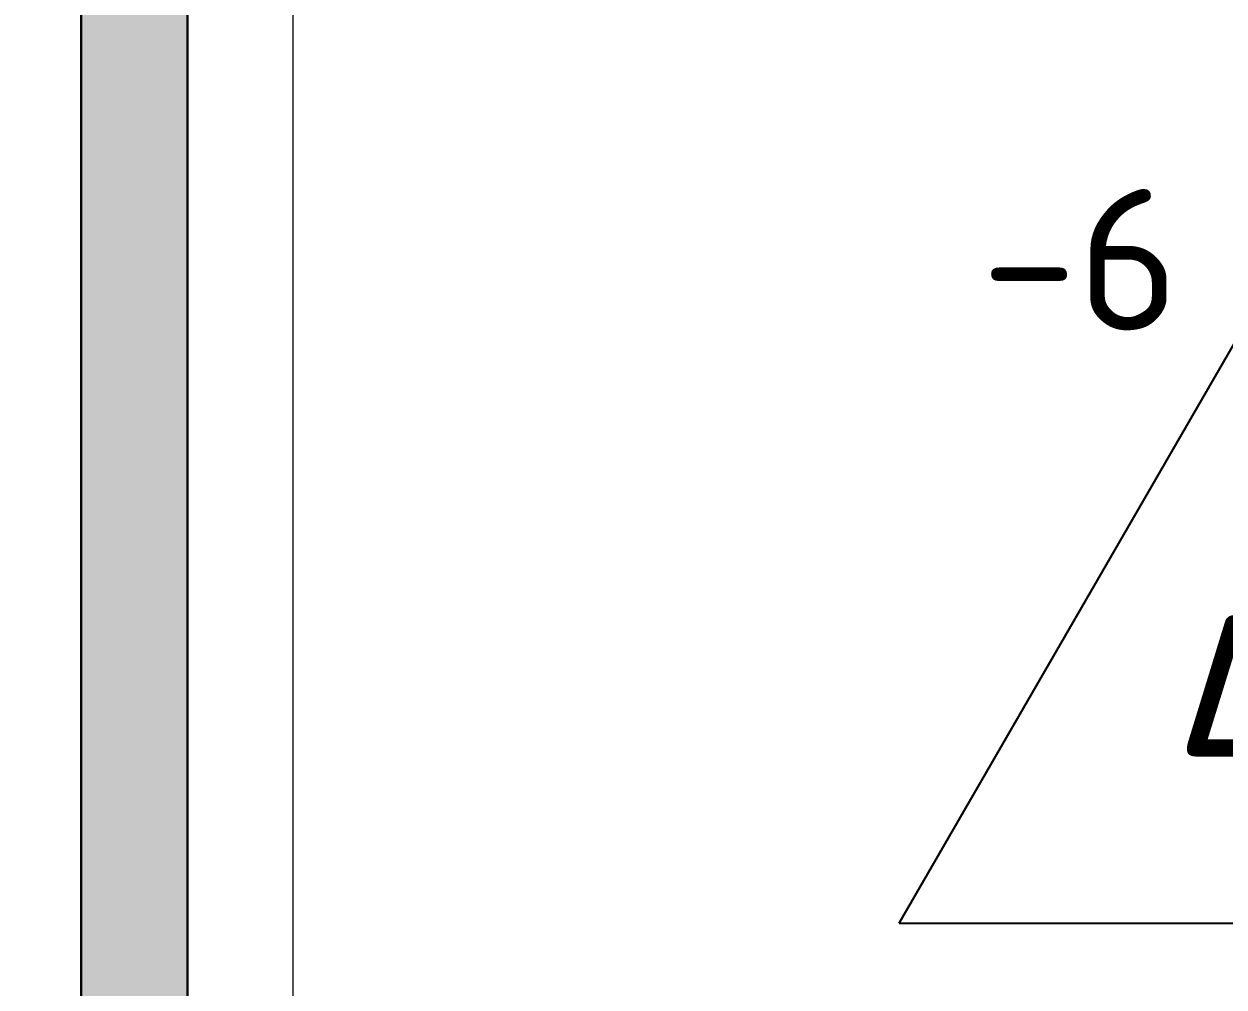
# Model space of a CAD drawing. Header units: metres. Extents: x -2111 to 158, y 19 to 1277.
# Drawn here: x 46.295 to 47.993, y 22.493 to 23.856 of the extents above; entities that cross this region are included whole.
import ezdxf
from ezdxf.enums import TextEntityAlignment as Align

# ---------------------------------------------------------------- set-up
doc = ezdxf.new("R2010")
doc.units = ezdxf.units.M
doc.linetypes.add('Xref_level ST-8$0$DASHDOT', pattern=[25.4, 12.7, -6.35, 0, -6.35])
for name, color, linetype in [('01', 123, 'Continuous'), ('высотные отклонения', 7, 'Continuous'), ('Стены', 7, 'Continuous')]:
    doc.layers.add(name, color=color, linetype=linetype)
doc.layers.add('_5-1_Площадь помещений', color=2, linetype='Continuous', plot=False)
doc.layers.add('Оси', color=250, linetype='Xref_level ST-8$0$DASHDOT', lineweight=5)
doc.layers.add('Стены штриховка', color=7, linetype='Continuous', lineweight=9)
doc.styles.add('Норм 2.5', font='isocpeur.ttf', dxfattribs={"height": 2.5})

# ---------------------------------------------------------------- blocks, each defined once
blk = doc.blocks.new('Номер_помещения')
blk.add_wipeout([(-5, 0), (0, 8.66), (5, 0)])
for p, q in [((-5, 0), (0, 8.66)), ((0, 8.66), (5, 0)), ((-5, 0), (5, 0))]:
    blk.add_line(p, q)
at = {"style": 'Норм 2.5'}
blk.add_attdef('НОМЕР', text='', height=2.5, dxfattribs=at).set_placement((-0.171, 3.102), align=Align.MIDDLE_CENTER)

msp = doc.modelspace()

# ---------------------------------------------------------------- hatches: boundary and pattern name
at = {"layer": 'Стены штриховка'}
h = msp.add_hatch(dxfattribs=at)
h.set_pattern_fill('ASHLER', color=256, scale=0.2, angle=270, pattern_type=2)
h.set_pattern_definition([(315, (-64.61928, 21.65926), (0.07071068, 0.07071068), []), (315, (-64.54858, 21.65926), (0.07071068, 0.07071068), [0.05, -0.05])])
h.paths.add_polyline_path([(67.7906, 24.3315), (65.0906, 24.3315), (65.0906, 24.0315), (67.7906, 24.0315)])
h.paths.add_polyline_path([(61.7708, 27.4615), (61.6205, 27.4615), (61.6205, 21.2065), (61.7708, 21.2065)])
h.paths.add_polyline_path([(58.5605, 27.4615), (58.4103, 27.4615), (58.4103, 21.2065), (58.5605, 21.2065)])
h.paths.add_polyline_path([(55.6213, 27.4615), (55.471, 27.4615), (55.471, 21.2065), (55.6213, 21.2065)])
h.paths.add_polyline_path([(52.936, 27.4555), (52.7858, 27.4555), (52.7858, 21.2065), (52.936, 21.2065)])
h.paths.add_polyline_path([(49.7558, 27.4555), (49.6055, 27.4555), (49.6055, 21.2065), (49.7558, 21.2065)])
h.paths.add_polyline_path([(46.5259, 27.4615), (46.3756, 27.4615), (46.3756, 21.219), (46.5259, 21.219)])
h.paths.add_polyline_path([(58.4745, 26.7042), (58.4394, 26.7042), (58.4394, 26.9986), (58.4745, 26.9986)], flags=16)

# ---------------------------------------------------------------- linework, layer by layer
at = {"layer": '_5-1_Площадь помещений'}
msp.add_lwpolyline([(46.3756, 21.5086), (44.0136, 21.5086), (44.0136, 27.4616), (46.3756, 27.4616)], close=True, dxfattribs=at)
msp.add_lwpolyline([(46.5259, 27.0926), (46.8709, 27.0926), (46.8709, 27.4615), (49.6055, 27.4555), (49.6055, 21.4779), (46.8979, 21.4905), (46.8979, 21.6235), (46.5259, 21.6235), (46.5259, 27.0926)], dxfattribs=at)
at = {"layer": 'Оси'}
msp.add_line((46.6756, 20.0131), (46.6756, 34.0648), dxfattribs=at)
at = {"layer": 'Стены'}
msp.add_lwpolyline([(46.3756, 27.4615), (46.5259, 27.4615), (46.5259, 21.2065), (46.3756, 21.2065)], close=True, dxfattribs=at)

# ---------------------------------------------------------------- next in the draw order: block references
at = {"layer": '01', "xscale": 0.1, "yscale": 0.1, "zscale": 0.1}
msp.add_blockref('Номер_помещения', (48.0331, 22.5834), dxfattribs=at).add_auto_attribs({'НОМЕР': '4'})

# ---------------------------------------------------------------- next in the draw order: texts
at = {"layer": 'высотные отклонения', "insert": (47.7892, 23.5225, 24.5435), "char_height": 0.2, "width": 0.2, "attachment_point": 5, "style": 'Норм 2.5', "bg_fill": 3, "box_fill_scale": 1.1, "bg_fill_color": 256, "bg_fill_true_color": 13158600, "bg_fill_transparency": 0}
msp.add_mtext('-6', dxfattribs=at)

doc.saveas('drawing.dxf')
